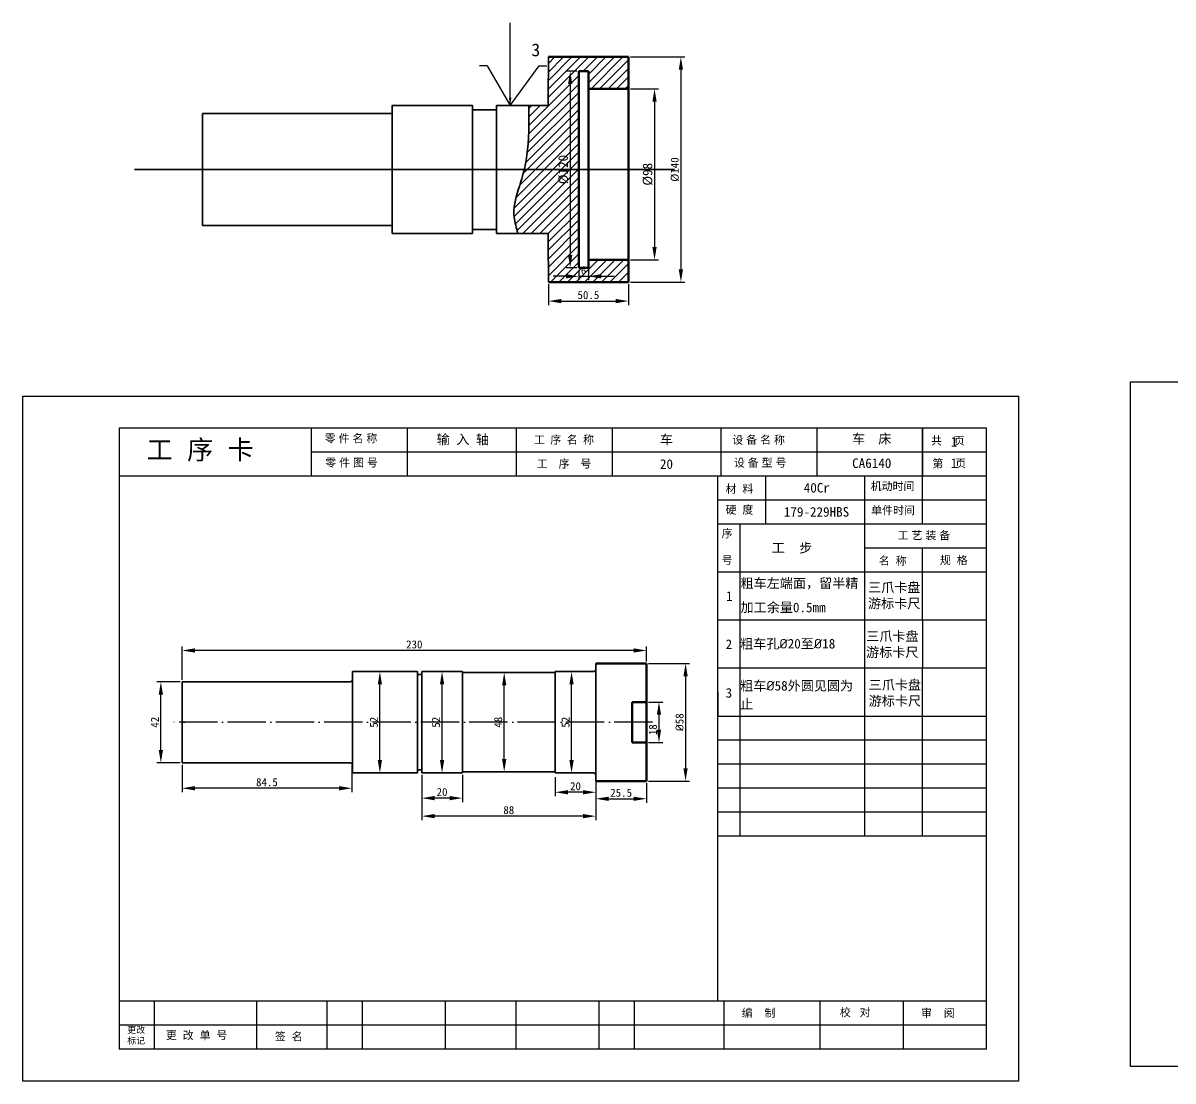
# Model space of a CAD drawing. Header units: millimetres. Extents: x -768 to 1998, y -1210 to -137.
# Drawn here: x 986 to 1345.2, y -469.8 to -139.2 of the extents above; entities that cross this region are included whole.
import ezdxf

# ---------------------------------------------------------------- set-up
doc = ezdxf.new("R2010")
doc.units = ezdxf.units.MM
doc.header["$LTSCALE"] = 0.5
doc.header["$MEASUREMENT"] = 0
doc.linetypes.add('ACAD_ISO04W100', pattern=[30, 24, -3, 0, -3])
doc.layers.add('bx', color=4, linetype='Continuous', plot=False)
for name, color, linetype, lineweight in [('cu', 7, 'Continuous', 70), ('pou', 7, 'Continuous', 30), ('xi', 7, 'Continuous', 35), ('粗实线', 7, 'Continuous', 70)]:
    doc.layers.add(name, color=color, linetype=linetype, lineweight=lineweight)
doc.layers.add('中心线', color=255, linetype='ACAD_ISO04W100')
doc.layers.add('尺寸标注', color=255, linetype='Continuous')
doc.styles.get("Standard").update_dxf_attribs({"font": '', "height": 2.5})
doc.styles.get('Standard').set_extended_font_data('SimSun')
doc.dimstyles.new('DIN', dxfattribs={"dimtxt": 2.5, "dimasz": 4, "dimexe": 1.25, "dimexo": 0.625, "dimtad": 1, "dimdec": 4, "dimdsep": 46, "dimlunit": 6, "dimtxsty": 'Standard', "dimcen": 2.5, "dimadec": 0, "dimazin": 0, "dimtfac": 1, "dimtdec": 4, "dimtmove": 0, "dimatfit": 3, "dimfxl": 1, "dimtvp": 1, "dimtolj": 1, "dimtzin": 0, "dimarcsym": 0})
doc.dimstyles.new('ISO-25', dxfattribs={"dimtxt": 2.5, "dimasz": 2.5, "dimexe": 1.25, "dimexo": 0.625, "dimtad": 1, "dimdsep": 46, "dimtxsty": 'Standard', "dimcen": 2.5, "dimadec": 0, "dimazin": 0, "dimtp": 0.5, "dimtm": 0.3, "dimtfac": 1, "dimtmove": 0, "dimatfit": 3, "dimfxl": 1, "dimarcsym": 0})
doc.dimstyles.new('zhijingbiaozhu', dxfattribs={"dimtxt": 4, "dimasz": 4, "dimexe": 1.25, "dimexo": 0.625, "dimtad": 1, "dimtxsty": 'Standard', "dimcen": 2.5, "dimadec": 0, "dimazin": 0, "dimtfac": 1, "dimtmove": 0, "dimatfit": 3, "dimfxl": 1, "dimarcsym": 0})

# ---------------------------------------------------------------- blocks, each defined once
blk = doc.blocks.new('gxk1')
at = {"linetype": 'Continuous'}
for p, q in [((84, 7.5), (0, 7.5)), ((0, 0), (0, 7.5)), ((7, 0), (7, 7.5)), ((46, 0), (46, 7.5)), ((64, 0), (64, 7.5)), ((84, 0), (84, 7.5)), ((84, 0), (0, 0))]:
    blk.add_line(p, q, dxfattribs=at)
at = {"linetype": 'Continuous', "flags": 8}
for tag, p in [('XH', (0, 0)), ('GB', (7, 0)), ('MC', (46, 0)), ('GG', (64, 0))]:
    blk.add_attdef(tag, p, '', height=7, dxfattribs=at)
blk = doc.blocks.new('*D9')
at = {"layer": 'Defpoints', "color": 0, "transparency": 16777216}
for p in [(1159.6, -215.67), (1162.6, -215.67), (1162.6, -218.32)]:
    blk.add_point(p, dxfattribs=at)
at = {"layer": 'xi', "color": 0, "lineweight": -2, "transparency": 16777216}
for p, q in [((1155.6, -218.32), (1151.6, -218.32)), ((1159.6, -216.3), (1159.6, -219.57)), ((1159.6, -218.32), (1162.6, -218.32)), ((1162.6, -216.3), (1162.6, -219.57)), ((1166.6, -218.32), (1170.6, -218.32))]:
    blk.add_line(p, q, dxfattribs=at)
at = {"layer": 'xi', "color": 0, "transparency": 16777216}
for points in [[(1155.6, -217.65), (1155.6, -218.99), (1159.6, -218.32)], [(1166.6, -217.65), (1166.6, -218.99), (1162.6, -218.32)]]:
    blk.add_solid(points, dxfattribs=at)
at = {"layer": 'xi', "color": 0, "transparency": 16777216, "insert": (1161.1, -216.45), "char_height": 2.5, "attachment_point": 5}
blk.add_mtext('\\A1;6', dxfattribs=at)
blk = doc.blocks.new('*D10')
at = {"layer": 'Defpoints', "color": 0, "transparency": 16777216}
for p in [(1150.1, -220.12), (1175.1, -220.12), (1175.1, -226.06)]:
    blk.add_point(p, dxfattribs=at)
at = {"layer": 'xi', "color": 0, "lineweight": -2, "transparency": 16777216}
for p, q in [((1150.1, -220.75), (1150.1, -227.31)), ((1175.1, -220.75), (1175.1, -227.31)), ((1154.1, -226.06), (1171.1, -226.06))]:
    blk.add_line(p, q, dxfattribs=at)
at = {"layer": 'xi', "color": 0, "transparency": 16777216}
for points in [[(1154.1, -225.39), (1154.1, -226.72), (1150.1, -226.06)], [(1171.1, -225.39), (1171.1, -226.72), (1175.1, -226.06)]]:
    blk.add_solid(points, dxfattribs=at)
at = {"layer": 'xi', "color": 0, "transparency": 16777216, "insert": (1162.6, -224.18), "char_height": 2.5, "attachment_point": 5}
blk.add_mtext('\\A1;50.5', dxfattribs=at)
blk = doc.blocks.new('*D11')
at = {"layer": 'Defpoints', "color": 0, "transparency": 16777216}
for p in [(1175.1, -159.71), (1175.1, -213.15), (1183.26, -213.15)]:
    blk.add_point(p, dxfattribs=at)
at = {"layer": 'xi', "color": 0, "lineweight": -2, "transparency": 16777216}
for p, q in [((1175.73, -159.71), (1184.51, -159.71)), ((1183.26, -163.71), (1183.26, -209.15)), ((1175.73, -213.15), (1184.51, -213.15))]:
    blk.add_line(p, q, dxfattribs=at)
at = {"layer": 'xi', "color": 0, "transparency": 16777216}
for points in [[(1182.59, -163.71), (1183.93, -163.71), (1183.26, -159.71)], [(1182.59, -209.15), (1183.93, -209.15), (1183.26, -213.15)]]:
    blk.add_solid(points, dxfattribs=at)
at = {"layer": 'xi', "color": 0, "transparency": 16777216, "insert": (1181.13, -186.43), "char_height": 3, "attachment_point": 5, "rotation": 90}
blk.add_mtext('%%c98', dxfattribs=at)
blk = doc.blocks.new('*D12')
at = {"layer": 'Defpoints', "color": 0, "transparency": 16777216}
for p in [(1159.6, -154.23), (1156.91, -215.67), (1159.6, -215.67)]:
    blk.add_point(p, dxfattribs=at)
at = {"layer": 'xi', "color": 0, "lineweight": -2, "transparency": 16777216}
for p, q in [((1158.98, -154.23), (1155.66, -154.23)), ((1156.91, -158.23), (1156.91, -211.67)), ((1158.98, -215.67), (1155.66, -215.67))]:
    blk.add_line(p, q, dxfattribs=at)
at = {"layer": 'xi', "color": 0, "transparency": 16777216}
for points in [[(1156.24, -158.23), (1157.58, -158.23), (1156.91, -154.23)], [(1156.24, -211.67), (1157.58, -211.67), (1156.91, -215.67)]]:
    blk.add_solid(points, dxfattribs=at)
at = {"layer": 'xi', "color": 0, "transparency": 16777216, "insert": (1154.78, -184.95), "char_height": 3, "attachment_point": 5, "rotation": 90}
blk.add_mtext('%%C120', dxfattribs=at)
blk = doc.blocks.new('*D63')
at = {"layer": 'Defpoints', "color": 0, "transparency": 16777216}
for p in [(1175.1, -149.78), (1175.1, -220.12), (1191.49, -220.12)]:
    blk.add_point(p, dxfattribs=at)
at = {"layer": 'xi', "color": 0, "lineweight": -2, "transparency": 16777216}
for p, q in [((1175.73, -149.78), (1192.74, -149.78)), ((1191.49, -153.78), (1191.49, -216.12)), ((1175.73, -220.12), (1192.74, -220.12))]:
    blk.add_line(p, q, dxfattribs=at)
at = {"layer": 'xi', "color": 0, "transparency": 16777216}
for points in [[(1190.82, -153.78), (1192.15, -153.78), (1191.49, -149.78)], [(1190.82, -216.12), (1192.15, -216.12), (1191.49, -220.12)]]:
    blk.add_solid(points, dxfattribs=at)
at = {"layer": 'xi', "color": 0, "transparency": 16777216, "insert": (1189.61, -184.95), "char_height": 2.5, "attachment_point": 5, "rotation": 90}
blk.add_mtext('\\A1;%%c140', dxfattribs=at)
blk = doc.blocks.new('*D94')
at = {"layer": 'Defpoints', "color": 0, "transparency": 16777216}
for p in [(1035.68, -335.24), (1180.75, -339.29), (1035.68, -345)]:
    blk.add_point(p, dxfattribs=at)
at = {"layer": 'xi', "color": 0, "lineweight": -2, "transparency": 16777216}
for p, q in [((1035.68, -344.37), (1035.68, -333.99)), ((1180.75, -338.66), (1180.75, -333.99)), ((1176.75, -335.24), (1039.68, -335.24))]:
    blk.add_line(p, q, dxfattribs=at)
at = {"layer": 'xi', "color": 0, "transparency": 16777216}
for points in [[(1039.68, -334.57), (1039.68, -335.9), (1035.68, -335.24)], [(1176.75, -334.57), (1176.75, -335.9), (1180.75, -335.24)]]:
    blk.add_solid(points, dxfattribs=at)
at = {"layer": 'xi', "color": 0, "transparency": 16777216, "insert": (1108.22, -333.36), "char_height": 2.5, "attachment_point": 5}
blk.add_mtext('\\A1;230', dxfattribs=at)
blk = doc.blocks.new('*D85')
at = {"layer": 'Defpoints', "color": 0, "transparency": 16777216}
for p in [(1157.34, -341.83), (1158.24, -341.83), (1158.24, -373.5)]:
    blk.add_point(p, dxfattribs=at)
at = {"layer": 'xi', "color": 0, "lineweight": -2, "transparency": 16777216}
for p, q in [((1157.61, -341.83), (1156.09, -341.83)), ((1157.34, -369.5), (1157.34, -345.83)), ((1157.61, -373.5), (1156.09, -373.5))]:
    blk.add_line(p, q, dxfattribs=at)
at = {"layer": 'xi', "color": 0, "transparency": 16777216}
for points in [[(1156.67, -345.83), (1158.01, -345.83), (1157.34, -341.83)], [(1156.67, -369.5), (1158.01, -369.5), (1157.34, -373.5)]]:
    blk.add_solid(points, dxfattribs=at)
at = {"layer": 'xi', "color": 0, "transparency": 16777216, "insert": (1155.47, -357.66), "char_height": 2.5, "attachment_point": 5, "rotation": 90}
blk.add_mtext('\\A1;52', dxfattribs=at)
blk = doc.blocks.new('*D86')
at = {"layer": 'Defpoints', "color": 0, "transparency": 16777216}
for p in [(1134.92, -342.14), (1136.3, -342.14), (1134.92, -373.18)]:
    blk.add_point(p, dxfattribs=at)
at = {"layer": 'xi', "color": 0, "lineweight": -2, "transparency": 16777216}
for p, q in [((1135.54, -342.14), (1137.55, -342.14)), ((1136.3, -369.18), (1136.3, -346.14)), ((1135.54, -373.18), (1137.55, -373.18))]:
    blk.add_line(p, q, dxfattribs=at)
at = {"layer": 'xi', "color": 0, "transparency": 16777216}
for points in [[(1135.64, -346.14), (1136.97, -346.14), (1136.3, -342.14)], [(1135.64, -369.18), (1136.97, -369.18), (1136.3, -373.18)]]:
    blk.add_solid(points, dxfattribs=at)
at = {"layer": 'xi', "color": 0, "transparency": 16777216, "insert": (1134.43, -357.66), "char_height": 2.5, "attachment_point": 5, "rotation": 90}
blk.add_mtext('\\A1;48', dxfattribs=at)
blk = doc.blocks.new('*D87')
at = {"layer": 'Defpoints', "color": 0, "transparency": 16777216}
for p in [(1116.89, -341.83), (1116.89, -341.83), (1116.89, -373.5)]:
    blk.add_point(p, dxfattribs=at)
at = {"layer": 'xi', "color": 0, "lineweight": -2, "transparency": 16777216}
for p, q in [((1116.27, -341.83), (1115.64, -341.83)), ((1116.89, -369.5), (1116.89, -345.83)), ((1116.27, -373.5), (1115.64, -373.5))]:
    blk.add_line(p, q, dxfattribs=at)
at = {"layer": 'xi', "color": 0, "transparency": 16777216}
for points in [[(1116.23, -345.83), (1117.56, -345.83), (1116.89, -341.83)], [(1116.23, -369.5), (1117.56, -369.5), (1116.89, -373.5)]]:
    blk.add_solid(points, dxfattribs=at)
at = {"layer": 'xi', "color": 0, "transparency": 16777216, "insert": (1115.02, -357.66), "char_height": 2.5, "attachment_point": 5, "rotation": 90}
blk.add_mtext('\\A1;52', dxfattribs=at)
blk = doc.blocks.new('*D88')
at = {"layer": 'Defpoints', "color": 0, "transparency": 16777216}
for p in [(1097.47, -341.83), (1099.04, -341.83), (1099.04, -373.5)]:
    blk.add_point(p, dxfattribs=at)
at = {"layer": 'xi', "color": 0, "lineweight": -2, "transparency": 16777216}
for p, q in [((1098.41, -341.83), (1096.22, -341.83)), ((1097.47, -369.5), (1097.47, -345.83)), ((1098.41, -373.5), (1096.22, -373.5))]:
    blk.add_line(p, q, dxfattribs=at)
at = {"layer": 'xi', "color": 0, "transparency": 16777216}
for points in [[(1096.8, -345.83), (1098.13, -345.83), (1097.47, -341.83)], [(1096.8, -369.5), (1098.13, -369.5), (1097.47, -373.5)]]:
    blk.add_solid(points, dxfattribs=at)
at = {"layer": 'xi', "color": 0, "transparency": 16777216, "insert": (1095.59, -357.66), "char_height": 2.5, "attachment_point": 5, "rotation": 90}
blk.add_mtext('\\A1;52', dxfattribs=at)
blk = doc.blocks.new('*D89')
at = {"layer": 'Defpoints', "color": 0, "transparency": 16777216}
for p in [(1029.05, -345), (1035.68, -345), (1035.68, -370.34)]:
    blk.add_point(p, dxfattribs=at)
at = {"layer": 'xi', "color": 0, "lineweight": -2, "transparency": 16777216}
for p, q in [((1035.06, -345), (1027.8, -345)), ((1029.05, -366.34), (1029.05, -349)), ((1035.06, -370.34), (1027.8, -370.34))]:
    blk.add_line(p, q, dxfattribs=at)
at = {"layer": 'xi', "color": 0, "transparency": 16777216}
for points in [[(1028.39, -349), (1029.72, -349), (1029.05, -345)], [(1028.39, -366.34), (1029.72, -366.34), (1029.05, -370.34)]]:
    blk.add_solid(points, dxfattribs=at)
at = {"layer": 'xi', "color": 0, "transparency": 16777216, "insert": (1027.18, -357.67), "char_height": 2.5, "attachment_point": 5, "rotation": 90}
blk.add_mtext('\\A1;42', dxfattribs=at)
blk = doc.blocks.new('*D90')
at = {"layer": 'Defpoints', "color": 0, "transparency": 16777216}
for p in [(1152.24, -374.17), (1164.91, -374.17), (1152.24, -379.53)]:
    blk.add_point(p, dxfattribs=at)
at = {"layer": 'xi', "color": 0, "lineweight": -2, "transparency": 16777216}
for p, q in [((1152.24, -374.8), (1152.24, -380.78)), ((1164.91, -374.8), (1164.91, -380.78)), ((1160.91, -379.53), (1156.24, -379.53))]:
    blk.add_line(p, q, dxfattribs=at)
at = {"layer": 'xi', "color": 0, "transparency": 16777216}
for points in [[(1156.24, -378.87), (1156.24, -380.2), (1152.24, -379.53)], [(1160.91, -378.87), (1160.91, -380.2), (1164.91, -379.53)]]:
    blk.add_solid(points, dxfattribs=at)
at = {"layer": 'xi', "color": 0, "transparency": 16777216, "insert": (1158.57, -377.66), "char_height": 2.5, "attachment_point": 5}
blk.add_mtext('\\A1;20', dxfattribs=at)
blk = doc.blocks.new('*D91')
at = {"layer": 'Defpoints', "color": 0, "transparency": 16777216}
for p in [(1110.56, -373.5), (1123.23, -373.5), (1110.56, -381.37)]:
    blk.add_point(p, dxfattribs=at)
at = {"layer": 'xi', "color": 0, "lineweight": -2, "transparency": 16777216}
for p, q in [((1110.56, -374.12), (1110.56, -382.62)), ((1123.23, -374.12), (1123.23, -382.62)), ((1119.23, -381.37), (1114.56, -381.37))]:
    blk.add_line(p, q, dxfattribs=at)
at = {"layer": 'xi', "color": 0, "transparency": 16777216}
for points in [[(1114.56, -380.7), (1114.56, -382.04), (1110.56, -381.37)], [(1119.23, -380.7), (1119.23, -382.04), (1123.23, -381.37)]]:
    blk.add_solid(points, dxfattribs=at)
at = {"layer": 'xi', "color": 0, "transparency": 16777216, "insert": (1116.89, -379.49), "char_height": 2.5, "attachment_point": 5}
blk.add_mtext('\\A1;20', dxfattribs=at)
blk = doc.blocks.new('*D92')
at = {"layer": 'Defpoints', "color": 0, "transparency": 16777216}
for p in [(1035.68, -370.34), (1088.7, -370.54), (1035.68, -378.29)]:
    blk.add_point(p, dxfattribs=at)
at = {"layer": 'xi', "color": 0, "lineweight": -2, "transparency": 16777216}
for p, q in [((1035.68, -370.97), (1035.68, -379.54)), ((1088.7, -371.16), (1088.7, -379.54)), ((1084.7, -378.29), (1039.68, -378.29))]:
    blk.add_line(p, q, dxfattribs=at)
at = {"layer": 'xi', "color": 0, "transparency": 16777216}
for points in [[(1039.68, -377.62), (1039.68, -378.95), (1035.68, -378.29)], [(1084.7, -377.62), (1084.7, -378.95), (1088.7, -378.29)]]:
    blk.add_solid(points, dxfattribs=at)
at = {"layer": 'xi', "color": 0, "transparency": 16777216, "insert": (1062.19, -376.41), "char_height": 2.5, "attachment_point": 5}
blk.add_mtext('\\A1;84.5', dxfattribs=at)
blk = doc.blocks.new('*D93')
at = {"layer": 'Defpoints', "color": 0, "transparency": 16777216}
for p in [(1110.56, -376.02), (1164.91, -376.02), (1110.56, -387)]:
    blk.add_point(p, dxfattribs=at)
at = {"layer": 'xi', "color": 0, "lineweight": -2, "transparency": 16777216}
for p, q in [((1110.56, -376.65), (1110.56, -388.25)), ((1164.91, -376.65), (1164.91, -388.25)), ((1160.91, -387), (1114.56, -387))]:
    blk.add_line(p, q, dxfattribs=at)
at = {"layer": 'xi', "color": 0, "transparency": 16777216}
for points in [[(1114.56, -386.33), (1114.56, -387.66), (1110.56, -387)], [(1160.91, -386.33), (1160.91, -387.66), (1164.91, -387)]]:
    blk.add_solid(points, dxfattribs=at)
at = {"layer": 'xi', "color": 0, "transparency": 16777216, "insert": (1137.73, -385.12), "char_height": 2.5, "attachment_point": 5}
blk.add_mtext('\\A1;88', dxfattribs=at)
blk = doc.blocks.new('*D95')
at = {"layer": 'Defpoints', "color": 0, "transparency": 16777216}
for p in [(1164.91, -376.02), (1180.75, -376.02), (1180.75, -381.57)]:
    blk.add_point(p, dxfattribs=at)
at = {"layer": 'xi', "color": 0, "lineweight": -2, "transparency": 16777216}
for p, q in [((1164.91, -376.65), (1164.91, -382.82)), ((1180.75, -376.65), (1180.75, -382.82)), ((1168.91, -381.57), (1176.75, -381.57))]:
    blk.add_line(p, q, dxfattribs=at)
at = {"layer": 'xi', "color": 0, "transparency": 16777216}
for points in [[(1168.91, -380.91), (1168.91, -382.24), (1164.91, -381.57)], [(1176.75, -380.91), (1176.75, -382.24), (1180.75, -381.57)]]:
    blk.add_solid(points, dxfattribs=at)
at = {"layer": 'xi', "color": 0, "transparency": 16777216, "insert": (1172.83, -379.7), "char_height": 2.5, "attachment_point": 5}
blk.add_mtext('\\A1;25.5', dxfattribs=at)
blk = doc.blocks.new('*D96')
at = {"layer": 'Defpoints', "color": 0, "transparency": 16777216}
for p in [(1180.75, -351.34), (1180.75, -364), (1184.64, -364)]:
    blk.add_point(p, dxfattribs=at)
at = {"layer": 'xi', "color": 0, "lineweight": -2, "transparency": 16777216}
for p, q in [((1181.38, -351.34), (1185.89, -351.34)), ((1184.64, -355.34), (1184.64, -360)), ((1181.38, -364), (1185.89, -364))]:
    blk.add_line(p, q, dxfattribs=at)
at = {"layer": 'xi', "color": 0, "transparency": 16777216}
for points in [[(1183.98, -355.34), (1185.31, -355.34), (1184.64, -351.34)], [(1183.98, -360), (1185.31, -360), (1184.64, -364)]]:
    blk.add_solid(points, dxfattribs=at)
at = {"layer": 'xi', "color": 0, "transparency": 16777216, "insert": (1182.77, -360), "char_height": 2.5, "attachment_point": 5, "rotation": 90}
blk.add_mtext('\\A1;18', dxfattribs=at)
blk = doc.blocks.new('*D97')
at = {"layer": 'Defpoints', "color": 0, "transparency": 16777216}
for p in [(1180.75, -339.29), (1180.75, -376.02), (1192.96, -376.02)]:
    blk.add_point(p, dxfattribs=at)
at = {"layer": 'xi', "color": 0, "lineweight": -2, "transparency": 16777216}
for p, q in [((1181.38, -339.29), (1194.21, -339.29)), ((1192.96, -343.29), (1192.96, -372.02)), ((1181.38, -376.02), (1194.21, -376.02))]:
    blk.add_line(p, q, dxfattribs=at)
at = {"layer": 'xi', "color": 0, "transparency": 16777216}
for points in [[(1192.29, -343.29), (1193.62, -343.29), (1192.96, -339.29)], [(1192.29, -372.02), (1193.62, -372.02), (1192.96, -376.02)]]:
    blk.add_solid(points, dxfattribs=at)
at = {"layer": 'xi', "color": 0, "transparency": 16777216, "insert": (1191.08, -357.66), "char_height": 2.5, "attachment_point": 5, "rotation": 90}
blk.add_mtext('\\A1;{\\fISOCPEUR|b0|i0|c0|p34;%%C}58', dxfattribs=at)

msp = doc.modelspace()

# ---------------------------------------------------------------- hatches: boundary and pattern name
at = {"layer": '尺寸标注'}
h = msp.add_hatch(dxfattribs=at)
h.set_pattern_fill('ANSI31', color=256, scale=15, style=0)
h.set_pattern_definition([(45, (724.0601, 421.8), (-1.325825, 1.325825), [])])
edge = h.paths.add_edge_path()
edge.add_line((1159.60243, -154.23101), (1162.60243, -154.23101))
edge.add_line((1162.60243, -154.23101), (1162.60243, -156.75553))
edge.add_line((1162.60243, -156.75553), (1162.60243, -158.96594))
edge.add_line((1162.60243, -158.96594), (1162.60243, -159.71478))
edge.add_line((1162.60243, -159.71478), (1175.10243, -159.71478))
edge.add_line((1175.10243, -159.71478), (1175.10243, -159.03093))
edge.add_line((1175.10243, -159.03093), (1175.10243, -149.78093))
edge.add_line((1175.10243, -149.78093), (1162.60243, -149.78093))
edge.add_line((1162.60243, -149.78093), (1150.10243, -149.78093))
edge.add_line((1150.10243, -149.78093), (1150.07797, -163.01703))
edge.add_line((1150.07797, -163.01703), (1150.07797, -164.95238))
edge.add_line((1150.07797, -164.95238), (1149.32797, -164.95238))
edge.add_line((1149.32797, -164.95238), (1143.94407, -164.95238))
edge.add_spline(control_points=[(1143.94407, -164.95238), (1144.0999, -170.2438), (1143.97998, -178.09215), (1142.9009, -183.59131), (1142.57453, -184.95238)], knot_values=[19.087652641, 19.087652641, 19.087652641, 19.087652641, 28.61766916, 32.157707665, 32.157707665, 32.157707665, 32.157707665], degree=3, periodic=0)
edge.add_line((1142.57453, -184.95238), (1159.60243, -184.95238))
edge.add_line((1159.60243, -184.95238), (1159.60243, -154.23101))
edge = h.paths.add_edge_path()
edge.add_line((1159.60243, -184.95238), (1142.57453, -184.95238))
edge.add_spline(control_points=[(1142.57453, -184.95238), (1142.29498, -186.11821), (1141.99042, -187.18985), (1141.68363, -188.19493)], knot_values=[32.157707665, 32.157707665, 32.157707665, 32.157707665, 35.189938361, 35.189938361, 35.189938361, 35.189938361], degree=3, periodic=0)
edge.add_spline(control_points=[(1141.68363, -188.19493), (1141.39407, -189.14355), (1141.10253, -190.03288), (1140.82818, -190.88614)], knot_values=[35.189938361, 35.189938361, 35.189938361, 35.189938361, 38.051835621, 38.051835621, 38.051835621, 38.051835621], degree=3, periodic=0)
edge.add_spline(control_points=[(1140.82818, -190.88614), (1140.55819, -191.7258), (1140.30485, -192.53055), (1140.0864, -193.32249)], knot_values=[38.051835621, 38.051835621, 38.051835621, 38.051835621, 40.868151211, 40.868151211, 40.868151211, 40.868151211], degree=3, periodic=0)
edge.add_spline(control_points=[(1140.0864, -193.32249), (1139.88822, -194.04099), (1139.71876, -194.74895), (1139.59166, -195.46292)], knot_values=[40.868151211, 40.868151211, 40.868151211, 40.868151211, 43.423255518, 43.423255518, 43.423255518, 43.423255518], degree=3, periodic=0)
edge.add_spline(control_points=[(1139.59166, -195.46292), (1139.5114, -195.91382), (1139.44803, -196.36711), (1139.40499, -196.82695)], knot_values=[43.423255518, 43.423255518, 43.423255518, 43.423255518, 45.036904864, 45.036904864, 45.036904864, 45.036904864], degree=3, periodic=0)
edge.add_spline(control_points=[(1139.40499, -196.82695), (1139.37022, -197.1985), (1139.34872, -197.57432), (1139.34231, -197.95662)], knot_values=[45.036904864, 45.036904864, 45.036904864, 45.036904864, 46.340687494, 46.340687494, 46.340687494, 46.340687494], degree=3, periodic=0)
edge.add_spline(control_points=[(1139.34231, -197.95662), (1139.337, -198.27263), (1139.34201, -198.59307), (1139.35834, -198.91917)], knot_values=[46.340687494, 46.340687494, 46.340687494, 46.340687494, 47.41839788, 47.41839788, 47.41839788, 47.41839788], degree=3, periodic=0)
edge.add_spline(control_points=[(1139.35834, -198.91917), (1139.37441, -199.23992), (1139.40763, -199.64098), (1139.4589, -200.05211), (1139.46907, -200.12915)], knot_values=[47.41839788, 47.41839788, 47.41839788, 47.41839788, 48.478450748, 48.721562335, 48.721562335, 48.721562335, 48.721562335], degree=3, periodic=0)
edge.add_spline(control_points=[(1139.46907, -200.12915), (1139.53489, -200.62766), (1139.62617, -201.14045), (1139.73753, -201.665)], knot_values=[48.721562335, 48.721562335, 48.721562335, 48.721562335, 50.294721787, 50.294721787, 50.294721787, 50.294721787], degree=3, periodic=0)
edge.add_spline(control_points=[(1139.73753, -201.665), (1139.83416, -202.12015), (1139.9459, -202.58415), (1140.06926, -203.05535)], knot_values=[50.294721787, 50.294721787, 50.294721787, 50.294721787, 51.659745387, 51.659745387, 51.659745387, 51.659745387], degree=3, periodic=0)
edge.add_spline(control_points=[(1140.06926, -203.05535), (1140.22737, -203.6593), (1140.40456, -204.27509), (1140.59342, -204.89923)], knot_values=[51.659745387, 51.659745387, 51.659745387, 51.659745387, 53.409346535, 53.409346535, 53.409346535, 53.409346535], degree=3, periodic=0)
edge.add_line((1140.59342, -204.89923), (1149.32797, -204.89923))
edge.add_line((1149.32797, -204.89923), (1150.07797, -204.89923))
edge.add_line((1150.07797, -204.89923), (1150.07797, -206.88773))
edge.add_line((1150.07797, -206.88773), (1150.10243, -220.12383))
edge.add_line((1150.10243, -220.12383), (1157.60243, -220.12383))
edge.add_line((1157.60243, -220.12383), (1162.60243, -220.12383))
edge.add_line((1162.60243, -220.12383), (1175.10243, -220.12383))
edge.add_line((1175.10243, -220.12383), (1175.10243, -213.14923))
edge.add_line((1175.10243, -213.14923), (1163.85243, -213.14923))
edge.add_line((1163.85243, -213.14923), (1162.60243, -213.14923))
edge.add_line((1162.60243, -213.14923), (1162.60243, -215.67375))
edge.add_line((1162.60243, -215.67375), (1159.60243, -215.67375))
edge.add_line((1159.60243, -215.67375), (1159.60243, -184.95238))
h.paths.add_polyline_path([(1159.50243, -213.94503), (1162.70243, -213.94503), (1162.70243, -218.44503), (1159.50243, -218.44503)], flags=24)
h.paths.add_polyline_path([(1152.53382, -189.81905), (1152.53382, -180.08571), (1157.03382, -180.08571), (1157.03382, -189.81905)], flags=9)

# ---------------------------------------------------------------- linework, layer by layer
at = {"color": 0, "linetype": 'ByBlock'}
for p, q in [((1286.98895, -265.76302), (1015.98895, -265.76302)), ((1015.98895, -265.76302), (1015.98895, -459.76302)), ((1075.98895, -265.76302), (1075.98895, -280.76302)), ((1105.98895, -265.76302), (1105.98895, -280.76302)), ((1139.98895, -265.76302), (1139.98895, -280.76302)), ((1169.98895, -265.76302), (1169.98895, -280.76302)), ((1203.98895, -265.76302), (1203.98895, -280.76302)), ((1233.98895, -265.76302), (1233.98895, -280.76302)), ((1266.98895, -295.76302), (1266.98895, -265.76302)), ((1266.98895, -265.76302), (1266.98895, -280.76302)), ((1286.98895, -459.76302), (1286.98895, -265.76302)), ((1286.98895, -273.26302), (1075.98895, -273.26302)), ((1286.98895, -280.76302), (1015.98895, -280.76302)), ((1202.98895, -444.76302), (1202.98895, -280.76302)), ((1217.98895, -295.76302), (1217.98895, -280.76302)), ((1248.98895, -310.76302), (1248.98895, -280.76302)), ((1286.98895, -288.26302), (1202.98895, -288.26302)), ((1286.98895, -295.76302), (1202.98895, -295.76302)), ((1209.98895, -310.76302), (1209.98895, -295.76302)), ((1286.98895, -303.26302), (1248.98895, -303.26302)), ((1266.98895, -310.76302), (1266.98895, -303.26302)), ((1286.98895, -310.76302), (1202.98895, -310.76302)), ((1202.98895, -348.26302), (1202.98895, -355.76302)), ((1286.98895, -444.76302), (1015.98895, -444.76302)), ((1026.98895, -444.76302), (1026.98895, -459.76302)), ((1058.98895, -459.76302), (1058.98895, -444.76302)), ((1080.98895, -459.76302), (1080.98895, -444.76302)), ((1091.98895, -459.76302), (1091.98895, -444.76302)), ((1117.98895, -459.76302), (1117.98895, -444.76302)), ((1139.98895, -459.76302), (1139.98895, -444.76302)), ((1165.98895, -459.76302), (1165.98895, -444.76302)), ((1176.98895, -459.76302), (1176.98895, -444.76302)), ((1204.98895, -459.76302), (1204.98895, -444.76302)), ((1234.98895, -459.76302), (1234.98895, -444.76302)), ((1260.98895, -459.76302), (1260.98895, -444.76302)), ((1286.98895, -452.26302), (1015.98895, -452.26302)), ((1286.98895, -459.76302), (1015.98895, -459.76302))]:
    msp.add_line(p, q, dxfattribs=at)
at = {"color": 0, "linetype": 'ByBlock', "lineweight": 30}
msp.add_line((1015.98895, -280.76302), (1015.98895, -280.76302), dxfattribs=at)
at = {"linetype": 'Continuous'}
for p, q in [((1286.98895, -310.76302), (1202.98895, -310.76302)), ((1202.98895, -318.26302), (1202.98895, -310.76302)), ((1209.98895, -325.76302), (1209.98895, -310.76302)), ((1248.98895, -325.76302), (1248.98895, -310.76302)), ((1266.98895, -325.76302), (1266.98895, -310.76302)), ((1286.98895, -318.26302), (1286.98895, -310.76302)), ((1286.98895, -325.76302), (1202.98895, -325.76302)), ((1202.98895, -333.26302), (1202.98895, -325.76302)), ((1209.98895, -333.26302), (1209.98895, -325.76302)), ((1248.98895, -333.26302), (1248.98895, -325.76302)), ((1286.98895, -333.26302), (1286.98895, -325.76302)), ((1202.98895, -340.76302), (1202.98895, -333.26302)), ((1209.98895, -370.76302), (1209.98895, -333.26302)), ((1248.98895, -370.76302), (1248.98895, -333.26302)), ((1286.98895, -340.76302), (1286.98895, -333.26302)), ((1286.98895, -340.76302), (1202.98895, -340.76302)), ((1266.98895, -370.76302), (1266.98895, -340.76302))]:
    msp.add_line(p, q, dxfattribs=at)
at = {"layer": 'bx', "color": 0, "linetype": 'ByBlock'}
for points in [[(1331.9235, -251.2572), (1642.9235, -251.2572), (1642.9235, -465.2572), (1331.9235, -465.2572)], [(985.98895, -255.76302), (1296.98895, -255.76302), (1296.98895, -469.76302), (985.98895, -469.76302)]]:
    msp.add_lwpolyline(points, close=True, dxfattribs=at)
at = {"layer": 'cu'}
for p, q in [((1162.60243, -149.78093), (1150.10243, -149.78093)), ((1175.10243, -149.78093), (1162.60243, -149.78093)), ((1175.10243, -159.03093), (1175.10243, -149.78093)), ((1162.60243, -154.23101), (1159.60243, -154.23101)), ((1159.60243, -154.23101), (1159.60243, -215.67375)), ((1162.60243, -156.75553), (1162.60243, -154.23101)), ((1162.60243, -156.75553), (1162.60243, -158.96594)), ((1162.60243, -210.93998), (1162.60243, -158.96594)), ((1162.60243, -159.71478), (1175.10243, -159.71478)), ((1175.10243, -210.88719), (1175.10243, -159.03093)), ((1162.60243, -213.14923), (1162.60243, -210.93998)), ((1175.10243, -210.88719), (1175.10243, -220.12383)), ((1163.85243, -213.14923), (1162.60243, -213.14923)), ((1162.60243, -213.14923), (1162.60243, -215.67375)), ((1175.10243, -213.14923), (1163.85243, -213.14923)), ((1162.60243, -215.67375), (1159.60243, -215.67375)), ((1157.60243, -220.12383), (1150.10243, -220.12383)), ((1162.60243, -220.12383), (1157.60243, -220.12383)), ((1175.10243, -220.12383), (1162.60243, -220.12383))]:
    msp.add_line(p, q, dxfattribs=at)
at = {"layer": 'pou'}
for p, q in [((1138.15737, -150.42387), (1138.15737, -139.16056)), ((1130.99103, -152.53993), (1128.59103, -152.53993)), ((1130.99103, -152.53993), (1138.15736, -164.95238)), ((1138.15736, -164.95238), (1147.25372, -152.54396)), ((1147.25372, -152.54396), (1149.65372, -152.54396))]:
    msp.add_line(p, q, dxfattribs=at)
at = {"layer": 'xi'}
for p, q in [((1150.10243, -149.78093), (1150.07797, -163.01703)), ((1101.35243, -204.95238), (1101.35243, -164.95238)), ((1101.35243, -164.95238), (1126.35243, -164.95238)), ((1133.85243, -164.95238), (1149.32797, -164.95238)), ((1149.32797, -164.95238), (1150.07797, -164.95238)), ((1150.07797, -163.01703), (1150.07797, -164.95238)), ((1101.35243, -204.95238), (1126.35243, -204.95238)), ((1133.85243, -204.89923), (1149.32797, -204.89923)), ((1150.07797, -204.89923), (1149.32797, -204.89923)), ((1150.07797, -206.88773), (1150.07797, -204.89923)), ((1150.10243, -220.12383), (1150.07797, -206.88773)), ((1164.90594, -339.28906), (1164.90594, -341.15148)), ((1164.90594, -341.15148), (1164.90594, -374.17375)), ((1109.17731, -341.827), (1088.89743, -341.827)), ((1088.89743, -344.32103), (1088.89743, -341.827)), ((1088.89743, -344.32103), (1088.89743, -371.01636)), ((1109.17731, -373.49823), (1109.17731, -341.827)), ((1110.55943, -342.768), (1109.17731, -342.768)), ((1110.55943, -342.768), (1110.55943, -341.827)), ((1110.55943, -341.827), (1123.22616, -341.827)), ((1110.55943, -373.49823), (1110.55943, -342.768)), ((1123.22616, -373.17668), (1123.22616, -341.827)), ((1123.22616, -342.13639), (1152.23988, -342.13639)), ((1152.23988, -373.49823), (1152.23988, -341.827)), ((1152.23988, -341.827), (1164.23042, -341.827)), ((1035.68309, -369.37551), (1035.68309, -345.93756)), ((1036.63625, -344.99656), (1088.2219, -344.99656)), ((1088.2219, -370.34083), (1035.68309, -370.34083)), ((1088.89743, -371.01636), (1088.89743, -373.49823)), ((1088.89743, -373.49823), (1109.17731, -373.49823)), ((1110.55943, -372.55722), (1109.17731, -372.55722)), ((1123.22616, -373.49823), (1110.55943, -373.49823)), ((1152.23988, -373.17668), (1123.22616, -373.17668)), ((1123.22616, -373.17668), (1123.22616, -373.49823)), ((1164.23042, -373.49823), (1152.23988, -373.49823)), ((1164.90594, -376.02401), (1164.90594, -374.17375))]:
    msp.add_line(p, q, dxfattribs=at)
at = {"layer": 'xi', "color": 0}
for p, q in [((1162.60243, -149.78093), (1157.60243, -149.78093)), ((1126.35243, -164.95238), (1126.35243, -184.95239)), ((1133.85243, -164.95238), (1133.85243, -184.95239)), ((1101.35243, -167.45239), (1042.10243, -167.45239)), ((1042.10243, -202.45239), (1042.10243, -167.45239)), ((1133.85243, -166.25554), (1126.35243, -166.25554)), ((1126.35243, -203.64923), (1126.35243, -184.95238)), ((1133.85243, -204.89923), (1133.85243, -184.95238)), ((1042.10243, -202.45239), (1101.35243, -202.45239)), ((1133.85243, -203.64923), (1126.35243, -203.64923)), ((1126.35243, -203.64923), (1126.35243, -204.89923)), ((1164.90594, -339.28906), (1180.75371, -339.28906)), ((1180.75371, -357.66869), (1180.75371, -339.28906)), ((1180.75371, -339.28906), (1180.75371, -376.02401)), ((1035.68309, -370.34083), (1035.68309, -344.99656)), ((1036.63625, -344.99656), (1035.68309, -344.99656)), ((1037.95897, -344.99656), (1036.63625, -344.99656)), ((1036.63625, -357.66869), (1035.68309, -357.65654)), ((1035.68309, -357.65654), (1035.68309, -357.65654)), ((1035.68309, -357.65654), (1035.68309, -370.34083)), ((1168.08765, -376.02401), (1180.75371, -376.02401))]:
    msp.add_line(p, q, dxfattribs=at)
at = {"layer": 'xi', "color": 1}
msp.add_line((1189.47256, -184.95238), (1020.85243, -184.95238), dxfattribs=at)
at = {"layer": 'xi'}
for centre, start, end in [((1164.23042, -341.15148), 270, 0), ((1088.2219, -344.32103), 270, 0), ((1088.2219, -371.01636), 0, 90), ((1164.23042, -374.17375), 0, 90)]:
    msp.add_arc(centre, 0.67552, start, end, dxfattribs=at)
msp.add_open_spline([(1143.94407, -164.95238), (1144.0999, -170.2438), (1143.83023, -187.8925), (1137.85143, -194.6299), (1140.06114, -203.14021), (1140.59342, -204.89923)], degree=3, knots=[19.087652641, 19.087652641, 19.087652641, 19.087652641, 28.61766916, 48.478450748, 53.409346535, 53.409346535, 53.409346535, 53.409346535], dxfattribs=at)
at = {"layer": '中心线'}
msp.add_line((1182.64856, -357.66261), (1032.44193, -357.66261), dxfattribs=at)
at = {"layer": '尺寸标注', "color": 0}
for p, q in [((1266.98895, -325.76302), (1266.98895, -340.76302)), ((1202.98895, -355.76302), (1286.98895, -355.76302))]:
    msp.add_line(p, q, dxfattribs=at)
at = {"layer": '粗实线', "color": 0}
for p, q in [((1164.90594, -339.28906), (1180.75371, -339.28906)), ((1180.75371, -339.28906), (1180.75371, -342.62547)), ((1180.75371, -376.02401), (1180.75371, -372.71192)), ((1168.08765, -376.02401), (1180.75371, -376.02401))]:
    msp.add_line(p, q, dxfattribs=at)
at = {"layer": '粗实线'}
for p, q in [((1180.75371, -351.33566), (1180.75371, -342.62547)), ((1176.32161, -364.00172), (1176.32161, -351.33566)), ((1176.32161, -351.33566), (1180.75371, -351.33566)), ((1180.75371, -351.33566), (1180.75371, -364.00172)), ((1180.75371, -364.00172), (1176.32161, -364.00172)), ((1180.75371, -372.71192), (1180.75371, -364.00172)), ((1168.08765, -376.02401), (1164.90594, -376.02401))]:
    msp.add_line(p, q, dxfattribs=at)

# ---------------------------------------------------------------- block references
at = {"color": 0, "linetype": 'ByBlock'}
for p in [(1202.98895, -370.76302), (1202.98895, -378.26302), (1202.98895, -385.76302), (1202.98895, -393.26302)]:
    msp.add_blockref('gxk1', p, dxfattribs=at)

# ---------------------------------------------------------------- texts
at = {"color": 0, "linetype": 'ByBlock', "attachment_point": 1}
for s, insert, char_height, width in [('{\\fￋￎￌ￥|b0|i0|c134|p2;工  序  卡}', (1024.58947, -269.51321), 6, 58.6449659), ('{\\fￋￎￌ￥|b0|i0|c134|p2;共    页}', (1269.6344, -268.43489), 2.5, 17.6706), ('{\\fￋￎￌ￥|b0|i0|c134|p2;第    页}', (1270.06539, -275.53797), 2.5, 18.5326), ('{\\fￋￎￌ￥|b0|i0|c134|p2;机动时间}', (1250.79806, -282.66233), 2.5, 18), ('{\\fￋￎￌ￥|b0|i0|c134|p2;单件时间}', (1250.93443, -290.20624), 2.5, 18), ('{\\fￋￎￌ￥|b0|i0|c134|p2;工    步}', (1219.88654, -301.66271), 3, 28.7499)]:
    msp.add_mtext(s, dxfattribs=dict(at, insert=insert, char_height=char_height, width=width))
at = {"color": 0, "linetype": 'ByBlock', "lineweight": 30, "attachment_point": 1}
for s, insert, char_height, width in [('\\fￋￎￌ￥|b0|i0|c134|p2;零 件 名 称', (1080.23183, -267.71409), 2.5, 36.6), ('\\fￋￎￌ￥|b0|i0|c134|p2;零 件 图 号', (1080.39178, -275.2962), 2.5, 30), ('\\fￋￎￌ￥|b0|i0|c134|p2;设 备 型 号', (1208.03898, -275.31997), 2.5, 29.4), ('{\\fￋￎￌ￥|b0|i0|c134|p2;材  料}', (1205.45584, -283.49288), 2.5, 15), ('{\\fￋￎￌ￥|b0|i0|c134|p2;硬  度}', (1205.45584, -290.01336), 2.5, 14.2145265), ('{\\fￋￎￌ￥|b0|i0|c134|p2;序\\P\\P号}', (1204.22173, -297.4237), 2.5, 5.073), ('{\\fￋￎￌ￥|b0|i0|c134|p2;工 艺 装 备}', (1259.19808, -297.99677), 2.5, 38.2164), ('{\\fￋￎￌ￥|b0|i0|c134|p2;名  称}', (1253.31436, -305.96657), 2.5, 17.7554), ('{\\fￋￎￌ￥|b0|i0|c134|p2;规  格}', (1272.38781, -305.76305), 2.5, 29.7614), ('{\\fￋￎￌ￥|b0|i0|c134|p2;编    制}', (1210.48895, -447.26302), 2.5, 30), ('{\\fￋￎￌ￥|b0|i0|c134|p2;校   对}', (1241.13745, -447.0471), 2.5, 26), ('{\\fￋￎￌ￥|b0|i0|c134|p2;审    阅}', (1266.48895, -447.26302), 2.5, 26), ('{\\fￋￎￌ￥|b0|i0|c134|p2;更改\\P标记}', (1018.53668, -452.81422), 2, 9), ('{\\fￋￎￌ￥|b0|i0|c134|p2;更  改  单  号}', (1030.61196, -454.23005), 2.5, 30.9400451), ('{\\fￋￎￌ￥|b0|i0|c134|p2;签  名}', (1064.66721, -454.61384), 2.5, 18.2414)]:
    msp.add_mtext(s, dxfattribs=dict(at, insert=insert, char_height=char_height, width=width))
for s, insert, char_height, width, attachment_point in [('{\\fKaiTi_GB2312|b0|i0|c134|p49;输 入 轴}', (1123.38979, -269.44127), 3, 34, 5), ('工 序 名 称', (1154.98895, -269.51302), 2.5, 30, 5), ('1', (1275.80977, -268.49682), 3, 6.1620423, 1), ('工  序  号', (1154.98895, -277.01302), 2.5, 30, 5), ('1', (1275.77558, -275.22735), 3, 6.1620423, 1), ('40Cr', (1233.95773, -284.41587), 3, 31, 5)]:
    msp.add_mtext(s, dxfattribs=dict(insert=insert, char_height=char_height, width=width, attachment_point=attachment_point))
at = {"color": 0, "linetype": 'ByBlock', "lineweight": 40, "insert": (1207.57036, -268.16861), "char_height": 2.5, "width": 26.4, "attachment_point": 1}
msp.add_mtext('\\fￋￎￌ￥|b0|i0|c134|p2;设 备 名 称', dxfattribs=at)
at = {"layer": 'pou', "insert": (1146.18097, -147.60024), "char_height": 4, "width": 14.4304336, "attachment_point": 5}
msp.add_mtext('3', dxfattribs=at)
at = {"layer": 'xi', "char_height": 3}
for s, insert, width, attachment_point in [('{\\fKaiTi_GB2312|b0|i0|c134|p49;车}', (1186.98895, -269.51302), 34, 5), ('{\\fKaiTi_GB2312|b0|i0|c134|p49;车  床}', (1251.11729, -269.249), 33, 5), ('20', (1186.98895, -277.01302), 34, 5), ('CA6140', (1251.11729, -276.749), 33, 5), ('179-229HBS', (1233.86309, -291.95768), 31, 5), ('{\\fKaiTi_GB2312|b0|i0|c134|p49;粗车左端面，留半精}', (1210.12457, -314.4381), 39, 4), ('{\\fKaiTi_GB2312|b0|i0|c134|p49;三爪卡盘\\P游标卡尺}', (1258.12457, -318.1881), 18, 5), ('1', (1206.62457, -318.23555), 7, 5), ('{\\fKaiTi_GB2312|b0|i0|c134|p49;加工余量}0.5mm', (1210.12457, -321.9381), 39, 4), ('{\\fKaiTi_GB2312|b0|i0|c134|p49;三爪卡盘\\P游标卡尺     }', (1257.55494, -333.43914), 21.8591788, 5), ('2', (1206.48895, -333.27595), 7, 5), ('粗车孔{\\fISOCPEUR|b0|i0|c0|p34;%%C}20至{\\fISOCPEUR|b0|i0|c0|p34;%%C}18', (1209.98895, -333.27595), 39, 4), ('粗车{\\fISOCPEUR|b0|i0|c0|p34;%%C}58外圆见圆为', (1209.98895, -346.41087), 39, 4), ('{\\fKaiTi_GB2312|b0|i0|c134|p49;三爪卡盘\\P游标卡尺}', (1258.3225, -348.65253), 18, 5), ('3', (1206.48895, -348.51086), 7, 5), ('{\\fKaiTi_GB2312|b0|i0|c134|p49;止}', (1209.98895, -352.01302), 39, 4)]:
    msp.add_mtext(s, dxfattribs=dict(at, insert=insert, width=width, attachment_point=attachment_point))

# ---------------------------------------------------------------- dimensions: what is measured, and where the dimension line sits
at = {"layer": 'xi'}
dim = msp.add_linear_dim(base=(1191.48736, -220.12383), p1=(1175.10243, -149.78093), p2=(1175.10243, -220.12383), angle=90, text='%%c140', dimstyle='DIN', dxfattribs=at)
dim.commit()
dim.dimension.update_dxf_attribs({"geometry": '*D63', "text_midpoint": (1189.61236, -184.95238)})
for base, p1, p2, text, picture, middle in [((1156.90882, -215.67375), (1159.60243, -154.23101), (1159.60243, -215.67375), '%%C120', '*D12', (1154.78382, -184.95238)), ((1183.25922, -213.14923), (1175.10243, -159.71478), (1175.10243, -213.14923), '%%c98', '*D11', (1181.13422, -186.432))]:
    dim = msp.add_linear_dim(base=base, p1=p1, p2=p2, angle=90, text=text, dimstyle='zhijingbiaozhu', override={"dimpost": '%%c<>'}, dxfattribs=at)
    dim.commit()
    dim.dimension.update_dxf_attribs({"geometry": picture, "text_midpoint": middle})
for base, p1, p2, text, picture, middle in [((1162.60243, -218.32003), (1159.60243, -215.67375), (1162.60243, -215.67375), '6', '*D9', (1161.10243, -216.44503)), ((1175.10243, -226.05803), (1150.10243, -220.12383), (1175.10243, -220.12383), '50.5', '*D10', (1162.60243, -224.18303))]:
    dim = msp.add_linear_dim(base=base, p1=p1, p2=p2, text=text, dimstyle='DIN', dxfattribs=at)
    dim.commit()
    dim.dimension.update_dxf_attribs({"geometry": picture, "text_midpoint": middle})
at = {"layer": 'xi', "color": 0}
for base, p1, p2, angle, text, picture, middle in [((1035.68309, -335.23691), (1180.75371, -339.28906), (1035.68309, -344.99656), 180, '230', '*D94', (1108.2184, -333.36191)), ((1192.95515, -376.02401), (1180.75371, -339.28906), (1180.75371, -376.02401), 90, '{\\fISOCPEUR|b0|i0|c0|p34;%%C}58', '*D97', (1191.08015, -357.65654)), ((1097.46538, -341.827), (1099.03737, -373.49823), (1099.03737, -341.827), 270, '52', '*D88', (1095.59038, -357.66261)), ((1116.8928, -341.827), (1116.8928, -373.49823), (1116.8928, -341.827), 270, '52', '*D87', (1115.0178, -357.66261)), ((1136.30355, -342.13639), (1134.91647, -373.17668), (1134.91647, -342.13639), 270, '48', '*D86', (1134.42855, -357.65654)), ((1157.34089, -341.827), (1158.23515, -373.49823), (1158.23515, -341.827), 270, '52', '*D85', (1155.46589, -357.66261)), ((1029.05266, -344.99656), (1035.68309, -370.34083), (1035.68309, -344.99656), 270, '42', '*D89', (1027.17766, -357.66869)), ((1035.68309, -378.28589), (1088.69957, -370.53869), (1035.68309, -370.34083), 180, '84.5', '*D92', (1062.19133, -376.41089)), ((1110.55943, -386.99666), (1164.90594, -376.02401), (1110.55943, -376.02401), 180, '88', '*D93', (1137.73268, -385.12166)), ((1152.23988, -379.53432), (1164.90594, -374.17375), (1152.23988, -374.17375), 180, '20', '*D90', (1158.57291, -377.65932))]:
    dim = msp.add_linear_dim(base=base, p1=p1, p2=p2, angle=angle, text=text, dimstyle='DIN', dxfattribs=at)
    dim.commit()
    dim.dimension.update_dxf_attribs({"geometry": picture, "text_midpoint": middle})
for base, p1, p2, angle, text, picture, middle in [((1184.64381, -364.00172), (1180.75371, -351.33566), (1180.75371, -364.00172), 90, '18', '*D96', (1184.64381, -360.00172)), ((1110.55943, -381.36896), (1123.22616, -373.49823), (1110.55943, -373.49823), 180, '20', '*D91', (1116.8928, -381.36896))]:
    dim = msp.add_linear_dim(base=base, p1=p1, p2=p2, angle=angle, text=text, dimstyle='DIN', dxfattribs=at)
    dim.commit()
    dim.dimension.update_dxf_attribs({"geometry": picture, "text_midpoint": middle, "dimtype": 160})
dim = msp.add_linear_dim(base=(1180.75371, -381.57262), p1=(1164.90594, -376.02401), p2=(1180.75371, -376.02401), text='25.5', dimstyle='DIN', dxfattribs=at)
dim.commit()
dim.dimension.update_dxf_attribs({"geometry": '*D95', "text_midpoint": (1172.82983, -379.69762)})

# ---------------------------------------------------------------- leaders
at = {"layer": 'pou'}
msp.add_leader([(1138.15737, -164.95236), (1138.15737, -150.42387)], dimstyle='ISO-25', override={"dimgap": 0.625, "dimtad": 0}, dxfattribs=at)

doc.saveas('drawing.dxf')
